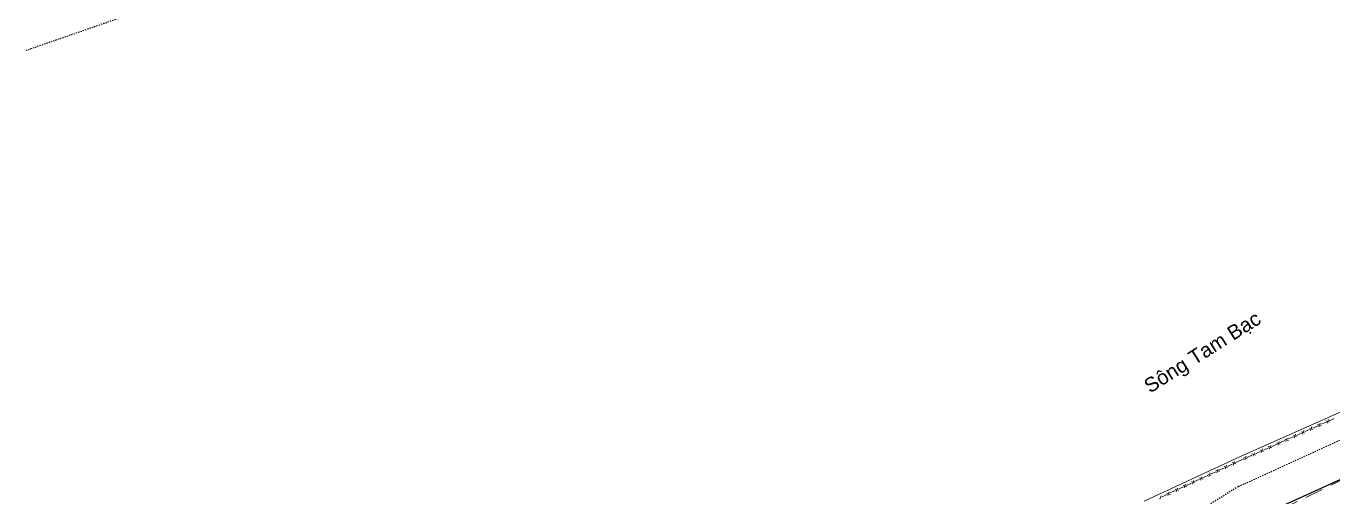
# Model space of a CAD drawing. Header units: millimetres. Extents: x 583747 to 596192, y 2304962 to 2309584.
# Drawn here: x 595576.4 to 595685.2, y 2307364.7 to 2307403.8 of the extents above; entities that cross this region are included whole.
import ezdxf
from ezdxf.enums import TextEntityAlignment as Align
from ezdxf.xclip import XClip

# ---------------------------------------------------------------- set-up
doc = ezdxf.new("R2010")
doc.units = ezdxf.units.MM
doc.linetypes.add('DASHDOT', pattern=[1, 0.5, -0.25, 0, -0.25])
doc.linetypes.add('{Long Duong}', pattern=[2.3, 1.5, -0.8])
doc.layers.add('A-PLOT LINE', color=6, linetype='DASHDOT')
doc.layers.add('AFP-KERB-LINE', color=2, linetype='Continuous')
for name, color, linetype, lineweight in [('Duong RG Thua', 7, 'Continuous', 0), ('Ghi chu nha', 7, 'Continuous', 0), ('KT-DV', 7, 'Continuous', 0), ('KT-NEN', 250, 'Continuous', 0), ('Long Duong_ Phan Cach chat lieu rair mat', 7, 'Continuous', 0)]:
    doc.layers.add(name, color=color, linetype=linetype, lineweight=lineweight)
doc.styles.add('Style-.VnArial', font='')
doc.styles.get('Style-.VnArial').set_extended_font_data('.VnArial')

# ---------------------------------------------------------------- blocks, each defined once
blk = doc.blocks.new('wwww1')
at = {"layer": 'Duong RG Thua', "color": 3, "lineweight": 0}
for p, q in [((595677.09, 2307367.96), (595686.89, 2307372.32)), ((595669.34, 2307364.35), (595677.09, 2307367.95))]:
    blk.add_line(p, q, dxfattribs=at)
at = {"layer": 'Duong RG Thua', "color": 7, "linetype": 'Continuous', "lineweight": 0}
for p, q in [((595683.99, 2307370.83), (595683.87, 2307370.53)), ((595684.07, 2307370.74), (595684.48, 2307370.92)), ((595684.47, 2307371.04), (595684.76, 2307370.93)), ((595684.67, 2307371.13), (595684.56, 2307370.83)), ((595684.75, 2307371.04), (595685.16, 2307371.23)), ((595681.33, 2307369.52), (595681.74, 2307369.7)), ((595681.73, 2307369.82), (595682.02, 2307369.7)), ((595681.93, 2307369.91), (595681.82, 2307369.61)), ((595682.01, 2307369.82), (595682.42, 2307370)), ((595682.41, 2307370.12), (595682.71, 2307370.01)), ((595682.62, 2307370.22), (595682.5, 2307369.92)), ((595682.7, 2307370.13), (595683.11, 2307370.31)), ((595683.1, 2307370.43), (595683.39, 2307370.31)), ((595683.3, 2307370.52), (595683.19, 2307370.22)), ((595683.38, 2307370.43), (595683.79, 2307370.62)), ((595683.78, 2307370.73), (595684.08, 2307370.62)), ((595678.99, 2307368.6), (595679.28, 2307368.48)), ((595679.19, 2307368.69), (595679.08, 2307368.39)), ((595679.27, 2307368.6), (595679.68, 2307368.78)), ((595679.67, 2307368.9), (595679.97, 2307368.79)), ((595679.88, 2307368.99), (595679.76, 2307368.7)), ((595679.96, 2307368.9), (595680.37, 2307369.09)), ((595680.36, 2307369.21), (595680.65, 2307369.09)), ((595680.56, 2307369.3), (595680.45, 2307369)), ((595680.64, 2307369.21), (595681.05, 2307369.39)), ((595681.04, 2307369.51), (595681.34, 2307369.4)), ((595681.25, 2307369.6), (595681.13, 2307369.31)), ((595676.66, 2307367.55), (595676.96, 2307367.44)), ((595676.86, 2307367.64), (595676.75, 2307367.34)), ((595676.94, 2307367.56), (595677.22, 2307367.68)), ((595677.22, 2307367.68), (595677.63, 2307367.87)), ((595677.62, 2307367.99), (595677.91, 2307367.87)), ((595677.82, 2307368.08), (595677.71, 2307367.78)), ((595677.9, 2307367.99), (595678.31, 2307368.17)), ((595678.3, 2307368.29), (595678.6, 2307368.18)), ((595678.51, 2307368.38), (595678.39, 2307368.09)), ((595678.59, 2307368.29), (595679, 2307368.48)), ((595674.22, 2307366.29), (595674.63, 2307366.48)), ((595674.62, 2307366.6), (595674.92, 2307366.49)), ((595674.82, 2307366.7), (595674.71, 2307366.4)), ((595674.9, 2307366.61), (595675.31, 2307366.8)), ((595675.3, 2307366.92), (595675.6, 2307366.81)), ((595675.5, 2307367.01), (595675.39, 2307366.71)), ((595675.58, 2307366.92), (595675.99, 2307367.11)), ((595675.98, 2307367.23), (595676.28, 2307367.12)), ((595676.18, 2307367.33), (595676.07, 2307367.03)), ((595676.26, 2307367.24), (595676.67, 2307367.43)), ((595671.9, 2307365.34), (595672.2, 2307365.23)), ((595672.1, 2307365.43), (595671.99, 2307365.13)), ((595672.18, 2307365.34), (595672.59, 2307365.53)), ((595672.58, 2307365.65), (595672.88, 2307365.54)), ((595672.78, 2307365.75), (595672.67, 2307365.45)), ((595672.86, 2307365.66), (595673.27, 2307365.85)), ((595673.26, 2307365.97), (595673.56, 2307365.86)), ((595673.46, 2307366.06), (595673.35, 2307365.76)), ((595673.54, 2307365.98), (595673.95, 2307366.17)), ((595673.94, 2307366.28), (595674.24, 2307366.18)), ((595674.14, 2307366.38), (595674.03, 2307366.08)), ((595670.74, 2307364.8), (595670.63, 2307364.5)), ((595670.82, 2307364.71), (595671.23, 2307364.9)), ((595671.22, 2307365.02), (595671.52, 2307364.91)), ((595671.42, 2307365.12), (595671.31, 2307364.82)), ((595671.5, 2307365.03), (595671.91, 2307365.22))]:
    blk.add_line(p, q, dxfattribs=at)
at = {"layer": 'Long Duong_ Phan Cach chat lieu rair mat', "color": 4, "linetype": '{Long Duong}', "lineweight": 0}
blk.add_line((595676.6, 2307361.64), (595688.5, 2307367.44), dxfattribs=at)
at = {"layer": 'Ghi chu nha', "color": 7, "linetype": 'Continuous', "lineweight": 0, "style": 'Style-.VnArial'}
blk.add_text('S«ng Tam B¹c', height=1.2, rotation=32.3299, dxfattribs=at).set_placement((595674.17, 2307376.76), align=Align.MIDDLE_CENTER)
blk = doc.blocks.new('road')
at = {"layer": 'AFP-KERB-LINE'}
blk.add_line((3526925, 1342140), (3519506, 1334836), dxfattribs=at)
blk = doc.blocks.new('PLOT')
at = {"layer": 'A-PLOT LINE', "color": 251}
for q in [(3524916, 1344368), (3505514, 1321753)]:
    blk.add_line((3517261, 1336835), q, dxfattribs=at)
blk.add_lwpolyline([(3409967, 1336426), (3489632, 1401131)], dxfattribs=at)
blk = doc.blocks.new('DV')
ref = blk.add_blockref('PLOT', (-3147123, 179596, 0), dxfattribs=dict(rotation=340.0000000045929))
XClip(ref).set_block_clipping_path([(3437700.5976729654, 868981.9081885163), (3912891.8375199828, 1041937.3750337446), (3715693.8178756535, 1583734.481302836), (3240502.5780286361, 1410779.0144576086)])
at = {"layer": 'AFP-KERB-LINE'}
ref = blk.add_blockref('road', (-3147123, 179596, 0), dxfattribs=dict(at, rotation=340.0000000045929))
XClip(ref).set_block_clipping_path([(3424978.7776903473, 904726.3076186823), (3853099.8617473282, 1060549.6388383387), (3670662.8681027722, 1561791.1594749615), (3242541.7840457913, 1405967.828255306)])

msp = doc.modelspace()

# ---------------------------------------------------------------- block references
at = {"layer": 'KT-NEN', "lineweight": 0}
msp.add_blockref('wwww1', (0.17, -0.04, 0), dxfattribs=at)

# ---------------------------------------------------------------- next in the draw order: block references
at = {"layer": 'KT-DV', "xscale": 0.001, "yscale": 0.001, "zscale": 0.001}
msp.add_blockref('DV', (595062.1, 2307132.69), dxfattribs=at)

doc.saveas('drawing.dxf')
